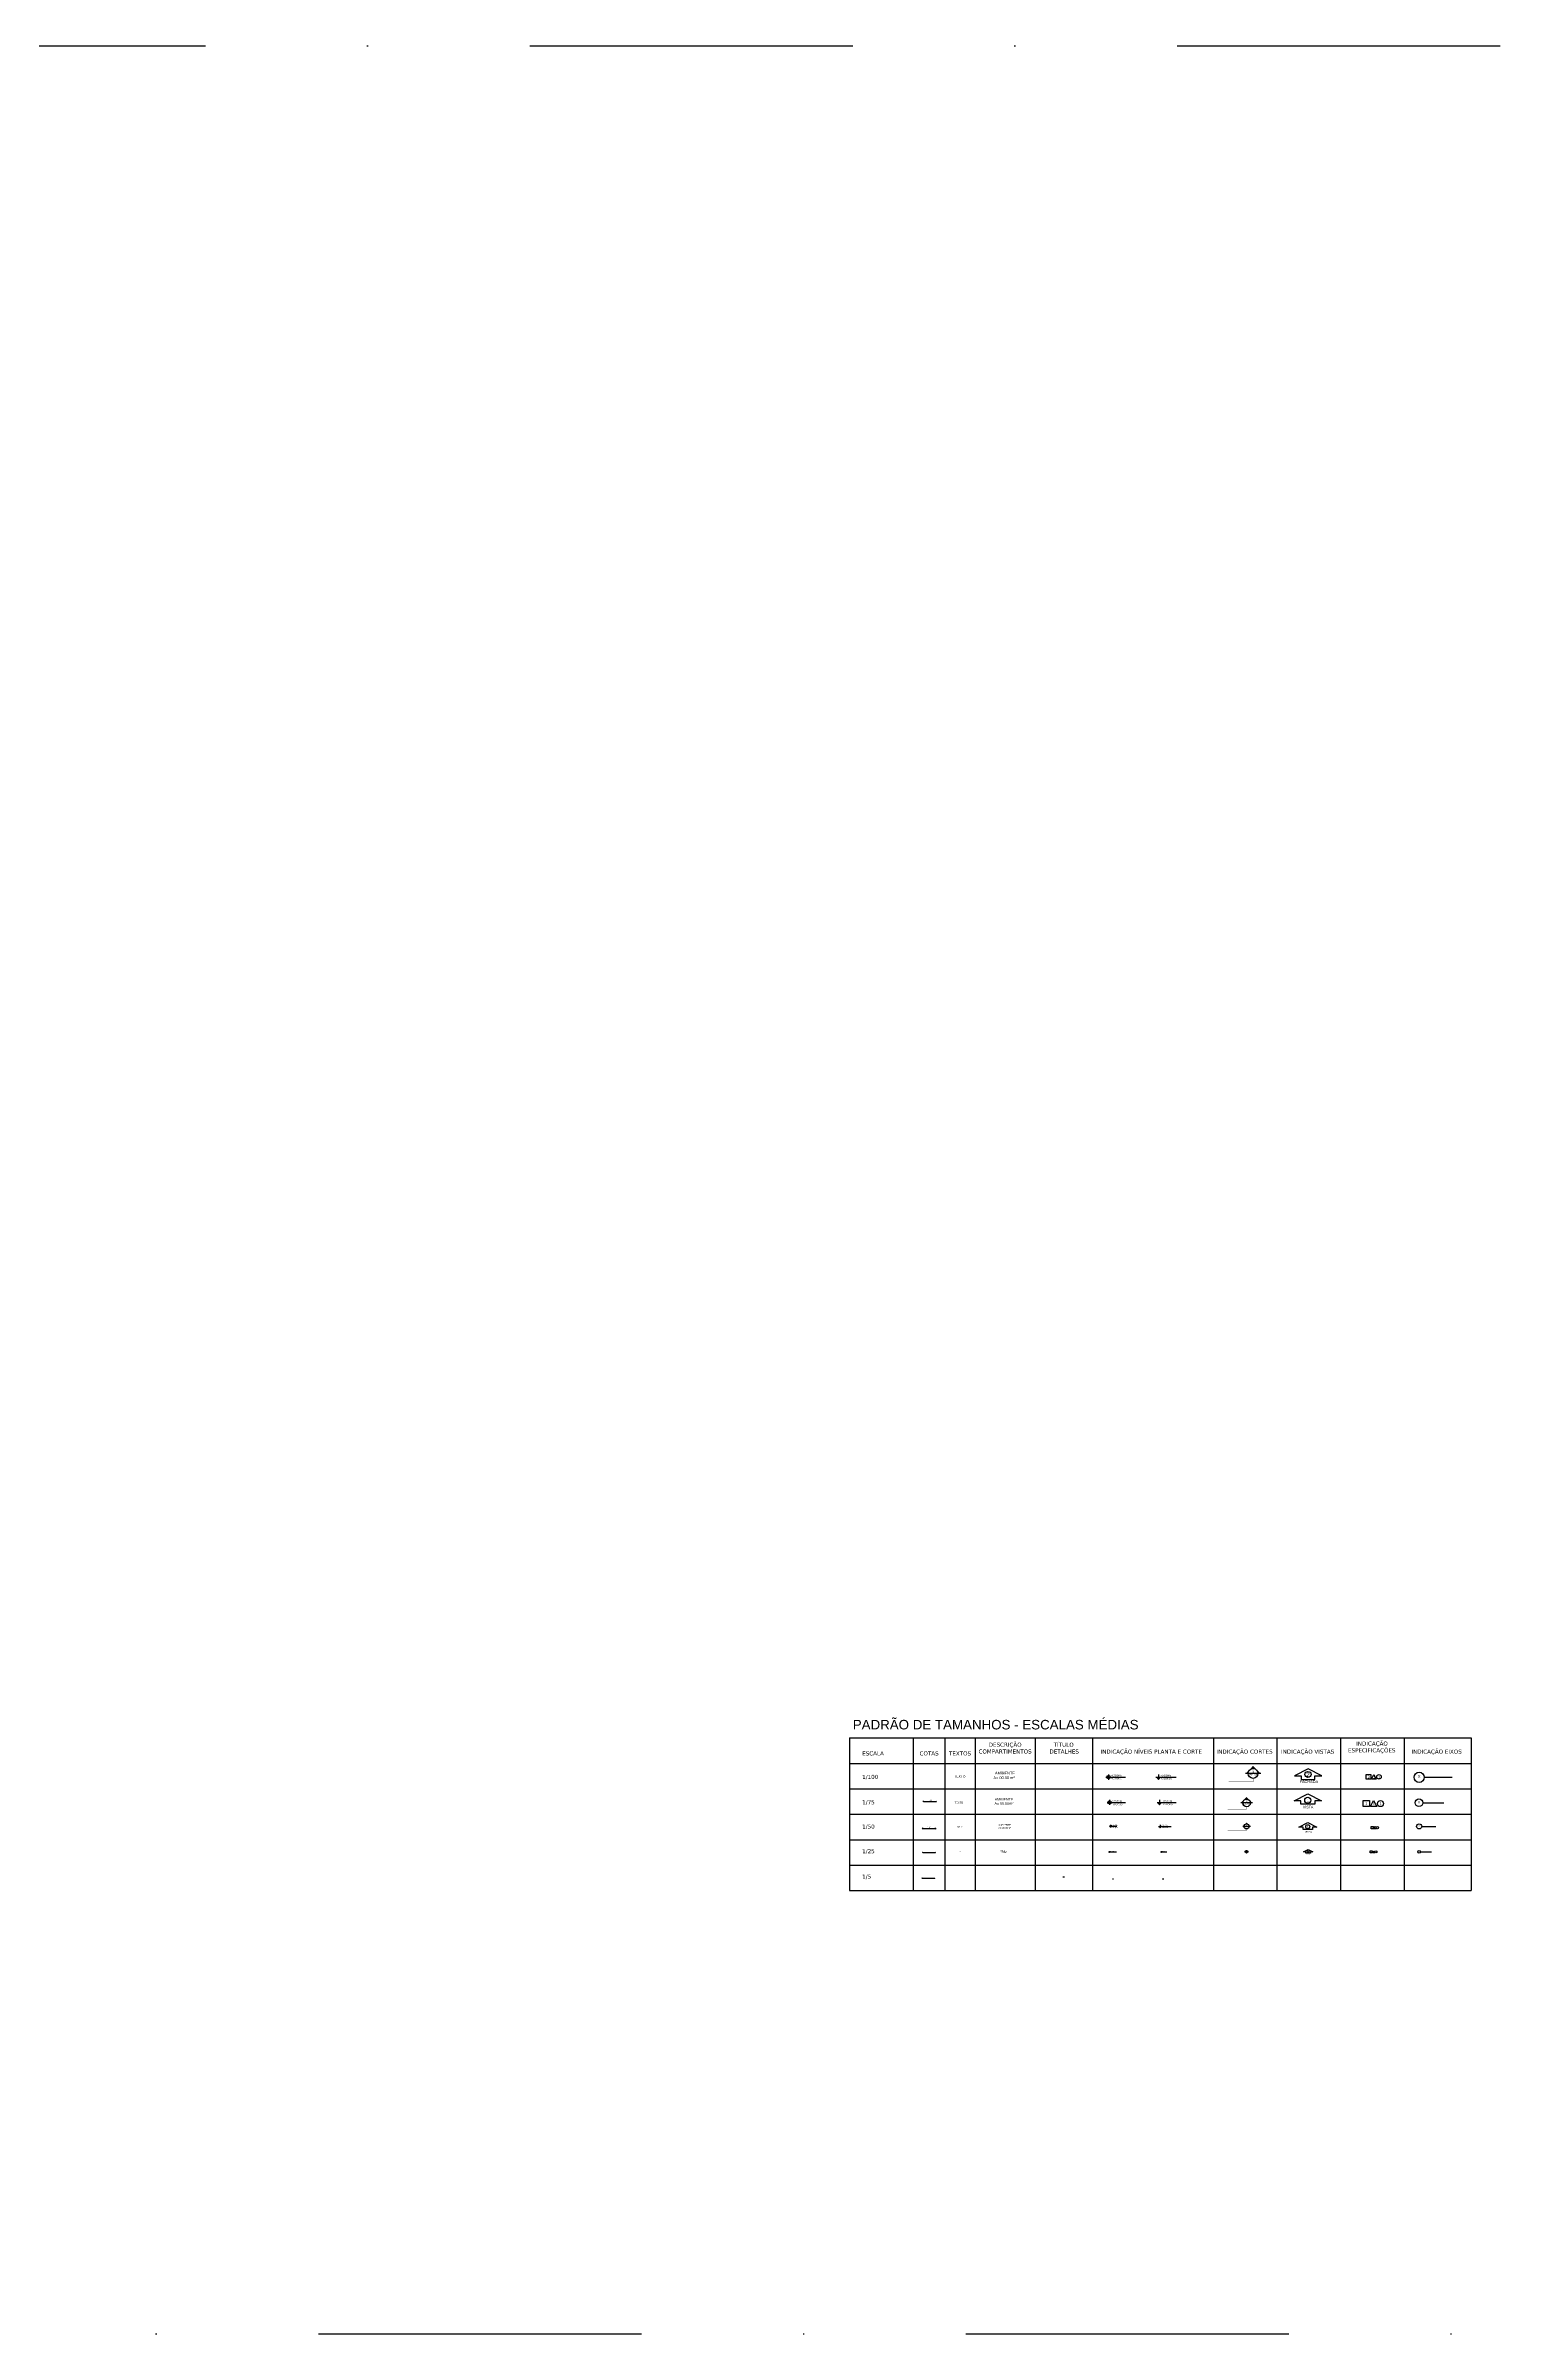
# Model space of a CAD drawing. Extents: x 210 to 779, y 61 to 241.
# Drawn here: x 528.1 to 642.1, y 61.1 to 241 of the extents above; entities that cross this region are included whole.
import ezdxf

# ---------------------------------------------------------------- set-up
doc = ezdxf.new("R2010")
doc.units = 0
doc.header["$LTSCALE"] = 2
for name, pattern in [('C5', [60, 50, -5, 0, -5]), ('CONTINU', [0]), ('DASHDOT', [25.4, 12.7, -6.35, 0, -6.35])]:
    doc.linetypes.add(name, pattern=pattern)
doc.layers.get('0').update_dxf_attribs({"linetype": 'CONTINUOUS'})
doc.layers.get('DEFPOINTS').update_dxf_attribs({"linetype": 'CONTINUOUS'})
for name, color, linetype in [('ARQ-CTA-1_025', 1, 'CONTINUOUS'), ('ARQ-CTA-1_050', 1, 'CONTINUOUS'), ('ARQ-EXO-1_025', 251, 'C5'), ('ARQ-EXO-1_050', 251, 'C5'), ('ARQ-EXO-1_100', 251, 'C5'), ('ARQ-HTC', 9, 'CONTINUOUS'), ('ARQ-SMB-1_025', 1, 'CONTINUOUS'), ('ARQ-SMB-1_050', 1, 'CONTINUOUS'), ('ARQ-SMB-1_075', 1, 'CONTINUOUS'), ('ARQ-SMB-1_100', 1, 'CONTINUOUS'), ('ARQ-TXT', 2, 'CONTINUOUS'), ('ARQ-TXT-1_025', 2, 'CONTINUOUS'), ('ARQ-TXT-1_050', 2, 'CONTINUOUS'), ('ARQ-TXT-1_075', 2, 'CONTINUOUS'), ('ARQ-TXT-1_100', 2, 'CONTINUOUS')]:
    doc.layers.add(name, color=color, linetype=linetype)
doc.styles.add('A20', font='arial.ttf', dxfattribs={"height": 0.2})
doc.styles.add('A26', font='arial.ttf', dxfattribs={"height": 0.26})
doc.styles.add('ESC-50-A20', font='arial.ttf', dxfattribs={"height": 0.1})
doc.styles.add('FNDE Text Cota 0075', font='verdana.ttf', dxfattribs={"height": 0.1})
doc.styles.add('FNDE Texto Cota 0005', font='verdana.ttf', dxfattribs={"height": 0.008})
doc.styles.add('FNDE Texto Cota 0025', font='verdana.ttf', dxfattribs={"height": 0.04})
doc.styles.add('FNDE Texto Cota 0050', font='verdana.ttf', dxfattribs={"height": 0.08})
doc.dimstyles.new('FNDE 1-0005', dxfattribs={"dimscale": 2.5, "dimtxt": 0.008, "dimasz": 0.0025, "dimexe": 0.15, "dimexo": 0.15, "dimgap": 0.0025, "dimtad": 1, "dimzin": 4, "dimdsep": 46, "dimtxsty": 'FNDE Texto Cota 0005', "dimblk": 'tic', "dimcen": 0.15, "dimdle": 0.15, "dimse1": 1, "dimse2": 1, "dimclrd": 251, "dimclre": 251, "dimclrt": 256, "dimaunit": 1, "dimadec": 3, "dimazin": 0, "dimtfac": 1, "dimtix": 1, "dimtmove": 2, "dimatfit": 3, "dimldrblk": 'tic', "dimfxl": 0.15, "dimtvp": 1, "dimtolj": 1, "dimtzin": 0, "dimarcsym": 0})
doc.dimstyles.new('FNDE 1-0025', dxfattribs={"dimscale": 5, "dimtxt": 0.04, "dimasz": 0.0035, "dimexe": 0.15, "dimexo": 0.15, "dimgap": 0.0025, "dimtad": 1, "dimzin": 1, "dimdsep": 46, "dimtxsty": 'FNDE Texto Cota 0025', "dimblk": 'tic', "dimcen": 0.015, "dimdle": 0.15, "dimse1": 1, "dimse2": 1, "dimclrd": 251, "dimclre": 251, "dimclrt": 256, "dimaunit": 1, "dimadec": 3, "dimazin": 0, "dimtfac": 1, "dimtix": 1, "dimtmove": 2, "dimatfit": 3, "dimfxl": 0.15, "dimtvp": 1, "dimtolj": 1, "dimtzin": 0, "dimarcsym": 0})
doc.dimstyles.new('FNDE 1-0050', dxfattribs={"dimscale": 5, "dimtxt": 0.08, "dimasz": 0.01, "dimexe": 0.15, "dimexo": 0.15, "dimgap": 0.01, "dimtad": 1, "dimzin": 1, "dimdsep": 46, "dimtxsty": 'FNDE Texto Cota 0050', "dimblk": 'tic', "dimcen": 0.015, "dimdle": 0.15, "dimse1": 1, "dimse2": 1, "dimclrd": 251, "dimclre": 251, "dimclrt": 256, "dimaunit": 1, "dimadec": 3, "dimazin": 0, "dimtfac": 1, "dimtix": 1, "dimtmove": 2, "dimatfit": 3, "dimfxl": 0.15, "dimtvp": 1, "dimtolj": 1, "dimtzin": 0, "dimarcsym": 0})
doc.dimstyles.new('FNDE 1-075', dxfattribs={"dimscale": 2.5, "dimtxt": 0.1, "dimasz": 0.015, "dimexe": 0.15, "dimexo": 0.15, "dimgap": 0.015, "dimtad": 1, "dimzin": 4, "dimdsep": 46, "dimtxsty": 'FNDE Text Cota 0075', "dimblk": 'tic', "dimcen": 0.025, "dimdle": 0.15, "dimse1": 1, "dimse2": 1, "dimclrd": 251, "dimclre": 251, "dimclrt": 256, "dimaunit": 1, "dimadec": 3, "dimazin": 0, "dimtfac": 1, "dimtix": 1, "dimtmove": 2, "dimatfit": 3, "dimldrblk": 'DOTSMALL', "dimfxl": 0.15, "dimtvp": 1, "dimtolj": 1, "dimtzin": 0, "dimarcsym": 0})

# ---------------------------------------------------------------- blocks, each defined once
blk = doc.blocks.new('FNDE-Nível Corte-1_050')
blk.add_hatch(color=251).paths.add_polyline_path([(140.66, -0.19), (140.74, -0.19), (140.66, -0.31)])
at = {"color": 251}
for p, q in [((140.53, -0.19), (141.53, -0.19)), ((140.66, -0.06), (140.66, -0.31))]:
    blk.add_line(p, q, dxfattribs=at)
blk.add_lwpolyline([(140.57, -0.19), (140.66, -0.31), (140.74, -0.19)], dxfattribs=at)
blk = doc.blocks.new('FNDE-Nível Planta-1_100')
at = {"linetype": 'Continuous', "ltscale": 0.5}
h = blk.add_hatch(color=1, dxfattribs=at)
h.paths.add_polyline_path([(135.66, 7.81), (135.66, 7.98, 0.414214), (135.49, 7.81)])
h.paths.add_polyline_path([(135.66, 7.81), (135.66, 7.65, 0.414214), (135.82, 7.81)])
at = {"color": 1}
for p, q in [((135.4, 7.81), (135.82, 7.81)), ((135.66, 8.07), (135.66, 7.56)), ((135.82, 7.81), (137.34, 7.81))]:
    blk.add_line(p, q, dxfattribs=at)
blk.add_circle((135.66, 7.81), 0.168, dxfattribs=at)
blk = doc.blocks.new('FNDE-Ind Corte-1_100')
blk.add_hatch(color=251).paths.add_polyline_path([(242, -2.39), (242.21, -2.39, -1), (243.01, -2.39), (243.23, -2.39), (242.61, -1.77)])
at = {"color": 251, "linetype": 'Continuous'}
blk.add_line((243.23, -2.39), (242, -2.39), dxfattribs=at)
blk.add_circle((242.61, -2.39), 0.4, dxfattribs=at)
blk = doc.blocks.new('tic')
at = {"color": 251}
for p, q in [((-1, 0), (1, 0)), ((0, -1), (0, 1))]:
    blk.add_line(p, q, dxfattribs=at)
blk.add_line((-0.6, -0.6), (0.6, 0.6))
blk = doc.blocks.new('*D20')
at = {"layer": 'ARQ-CTA-1_025', "color": 251, "lineweight": -2}
blk.add_line((597.06, 99.02), (598.03, 99.02), dxfattribs=at)
at = {"layer": 'DEFPOINTS', "color": 0}
for p in [(598.05, 99.02), (597.05, 98.02), (598.05, 98.02)]:
    blk.add_point(p, dxfattribs=at)
at = {"layer": 'ARQ-CTA-1_025', "color": 251, "lineweight": -2, "xscale": 0.0175, "yscale": 0.0175, "zscale": 0.0175, "rotation": 180}
blk.add_blockref('tic', (597.05, 99.02), dxfattribs=at)
at = {"layer": 'ARQ-CTA-1_025', "color": 251, "lineweight": -2, "xscale": 0.0175, "yscale": 0.0175, "zscale": 0.0175}
blk.add_blockref('tic', (598.05, 99.02), dxfattribs=at)
at = {"layer": 'ARQ-CTA-1_025', "insert": (597.55, 99.05), "char_height": 0.04, "attachment_point": 5, "style": 'FNDE Texto Cota 0025'}
blk.add_mtext('\\A1;1.00', dxfattribs=at)
blk = doc.blocks.new('FNDE-Nível Planta-1_025')
at = {"linetype": 'Continuous', "ltscale": 0.5}
h = blk.add_hatch(color=251, dxfattribs=at)
h.paths.add_polyline_path([(135.66, 3.81), (135.66, 3.86, 0.414214), (135.61, 3.81)])
h.paths.add_polyline_path([(135.66, 3.81), (135.66, 3.77, 0.414214), (135.7, 3.81)])
at = {"color": 251}
for p, q in [((135.59, 3.81), (135.7, 3.81)), ((135.66, 3.88), (135.66, 3.75)), ((135.7, 3.81), (136.2, 3.81))]:
    blk.add_line(p, q, dxfattribs=at)
blk.add_circle((135.66, 3.81), 0.042, dxfattribs=at)
blk = doc.blocks.new('FNDE-Nível Planta-1_050')
at = {"linetype": 'Continuous', "ltscale": 0.5}
h = blk.add_hatch(color=251, dxfattribs=at)
h.paths.add_polyline_path([(135.7, 5.83), (135.7, 5.89, 0.414214), (135.63, 5.83)])
h.paths.add_polyline_path([(135.7, 5.83), (135.7, 5.76, 0.414214), (135.77, 5.83)])
at = {"color": 251}
for p, q in [((135.6, 5.83), (135.77, 5.83)), ((135.7, 5.93), (135.7, 5.73)), ((135.77, 5.83), (136.2, 5.83))]:
    blk.add_line(p, q, dxfattribs=at)
blk.add_circle((135.7, 5.83), 0.0672, dxfattribs=at)
blk = doc.blocks.new('FNDE-Nível Corte-1_100')
blk.add_hatch(color=251).paths.add_polyline_path([(140.66, 1.81), (140.82, 1.81), (140.66, 1.56)])
at = {"color": 251}
for p, q in [((140.4, 1.81), (142.4, 1.81)), ((140.66, 2.07), (140.66, 1.56))]:
    blk.add_line(p, q, dxfattribs=at)
blk.add_lwpolyline([(140.49, 1.81), (140.66, 1.56), (140.82, 1.81)], dxfattribs=at)
blk = doc.blocks.new('FNDE-Nível Corte-1_025')
blk.add_hatch(color=251).paths.add_polyline_path([(140.66, -2.48), (140.7, -2.48), (140.66, -2.54)])
at = {"color": 251}
for p, q in [((140.59, -2.48), (141.09, -2.48)), ((140.66, -2.42), (140.66, -2.54))]:
    blk.add_line(p, q, dxfattribs=at)
blk.add_lwpolyline([(140.61, -2.48), (140.66, -2.54), (140.7, -2.48)], dxfattribs=at)
blk = doc.blocks.new('FNDE-Ind Corte-1_025')
blk.add_hatch(color=251).paths.add_polyline_path([(242.46, -6.25), (242.51, -6.25, -1), (242.71, -6.25), (242.77, -6.25), (242.61, -6.1)])
at = {"color": 251, "linetype": 'Continuous'}
blk.add_line((242.77, -6.25), (242.46, -6.25), dxfattribs=at)
blk.add_circle((242.61, -6.25), 0.1, dxfattribs=at)
blk = doc.blocks.new('FNDE-Ind Corte-1_050')
blk.add_hatch(color=251).paths.add_polyline_path([(242.31, -4.25), (242.41, -4.25, -1), (242.81, -4.25), (242.92, -4.25), (242.61, -3.94)])
at = {"color": 251, "linetype": 'Continuous'}
blk.add_line((242.92, -4.25), (242.31, -4.25), dxfattribs=at)
blk.add_circle((242.61, -4.25), 0.2, dxfattribs=at)
blk = doc.blocks.new('*D22')
at = {"layer": 'ARQ-CTA-1_050', "color": 251, "lineweight": -2}
blk.add_line((597.1, 100.9), (598, 100.9), dxfattribs=at)
at = {"layer": 'DEFPOINTS', "color": 0}
for p in [(597.05, 101.45), (598.05, 101.45), (598.05, 100.9)]:
    blk.add_point(p, dxfattribs=at)
at = {"layer": 'ARQ-CTA-1_050', "color": 251, "lineweight": -2, "xscale": 0.05, "yscale": 0.05, "zscale": 0.05, "rotation": 180}
blk.add_blockref('tic', (597.05, 100.9), dxfattribs=at)
at = {"layer": 'ARQ-CTA-1_050', "color": 251, "lineweight": -2, "xscale": 0.05, "yscale": 0.05, "zscale": 0.05}
blk.add_blockref('tic', (598.05, 100.9), dxfattribs=at)
at = {"layer": 'ARQ-CTA-1_050', "insert": (597.55, 100.99), "char_height": 0.08, "attachment_point": 5, "style": 'FNDE Texto Cota 0050'}
blk.add_mtext('\\A1;1.00', dxfattribs=at)
blk = doc.blocks.new('*D23')
at = {"layer": 'ARQ-HTC', "color": 251, "linetype": 'Continuous', "lineweight": -2}
blk.add_line((597.15, 103.02), (598.08, 103.02), dxfattribs=at)
at = {"layer": 'DEFPOINTS', "color": 0, "linetype": 'Continuous'}
for p in [(597.11, 103.14), (598.11, 103.14), (598.11, 103.02)]:
    blk.add_point(p, dxfattribs=at)
at = {"layer": 'ARQ-HTC', "color": 251, "linetype": 'Continuous', "lineweight": -2, "xscale": 0.0375, "yscale": 0.0375, "zscale": 0.0375, "rotation": 180}
blk.add_blockref('tic', (597.11, 103.02), dxfattribs=at)
at = {"layer": 'ARQ-HTC', "color": 251, "linetype": 'Continuous', "lineweight": -2, "xscale": 0.0375, "yscale": 0.0375, "zscale": 0.0375}
blk.add_blockref('tic', (598.11, 103.02), dxfattribs=at)
at = {"layer": 'ARQ-HTC', "linetype": 'Continuous', "insert": (597.61, 103.1), "char_height": 0.1, "attachment_point": 5, "style": 'FNDE Text Cota 0075'}
blk.add_mtext('\\A1;1.00', dxfattribs=at)
blk = doc.blocks.new('_DOTSMALL')
at = {"color": 0, "linetype": 'ByBlock', "const_width": 0.5}
blk.add_lwpolyline([(-0.0625, 0, 1), (0.0625, 0, 1)], format="xyb", close=True, dxfattribs=at)
blk = doc.blocks.new('*D24')
at = {"layer": 'ARQ-HTC', "color": 251, "linetype": 'Continuous', "lineweight": -2}
blk.add_line((597.01, 96.98), (597.99, 96.98), dxfattribs=at)
at = {"layer": 'DEFPOINTS', "color": 0, "linetype": 'Continuous'}
for p in [(597, 97.06), (598, 97.08), (598, 96.98)]:
    blk.add_point(p, dxfattribs=at)
at = {"layer": 'ARQ-HTC', "color": 251, "linetype": 'Continuous', "lineweight": -2, "xscale": 0.00625, "yscale": 0.00625, "zscale": 0.00625, "rotation": 180}
blk.add_blockref('tic', (597, 96.98), dxfattribs=at)
at = {"layer": 'ARQ-HTC', "color": 251, "linetype": 'Continuous', "lineweight": -2, "xscale": 0.00625, "yscale": 0.00625, "zscale": 0.00625}
blk.add_blockref('tic', (598, 96.98), dxfattribs=at)
at = {"layer": 'ARQ-HTC', "linetype": 'Continuous', "insert": (597.5, 96.99), "char_height": 0.008, "attachment_point": 5, "style": 'FNDE Texto Cota 0005'}
blk.add_mtext('\\A1;1.00', dxfattribs=at)

msp = doc.modelspace()

# ---------------------------------------------------------------- linework, layer by layer
at = {"color": 251}
for p, q in [((591.296, 108.018), (640.169, 108.018)), ((591.296, 108.018), (591.296, 96.018)), ((596.296, 108.018), (596.296, 96.018)), ((598.796, 108.018), (598.796, 96.018)), ((601.187, 108.018), (601.187, 96.018)), ((605.901, 108.018), (605.901, 96.018)), ((610.417, 108.018), (610.417, 96.018)), ((619.911, 108.018), (619.911, 96.018)), ((624.911, 108.018), (624.911, 96.018)), ((629.911, 108.018), (629.911, 96.018)), ((634.911, 108.018), (634.911, 96.018)), ((640.169, 108.018), (640.169, 96.018)), ((591.296, 106.018), (640.169, 106.018)), ((591.296, 106.018), (640.169, 106.018)), ((629.911, 106.065), (629.911, 96.018)), ((591.296, 104.018), (640.169, 104.018)), ((591.296, 102.018), (640.169, 102.018)), ((591.296, 100.018), (640.169, 100.018)), ((591.296, 98.018), (640.169, 98.018)), ((591.296, 96.018), (640.169, 96.018))]:
    msp.add_line(p, q, dxfattribs=at)
at = {"linetype": 'DASHDOT'}
msp.add_lwpolyline([(209.856, 241.05), (778.543, 241.05), (778.543, 61.137), (209.856, 61.137)], close=True, dxfattribs=at)
at = {"layer": 'ARQ-EXO-1_025', "ltscale": 0.05}
msp.add_line((636.192, 99.065), (637.061, 99.065), dxfattribs=at)
at = {"layer": 'ARQ-EXO-1_025', "linetype": 'CONTINU'}
msp.add_circle((636.092, 99.065), 0.1, dxfattribs=at)
at = {"layer": 'ARQ-EXO-1_050', "ltscale": 0.1}
msp.add_line((636.292, 101.065), (637.391, 101.065), dxfattribs=at)
at = {"layer": 'ARQ-EXO-1_050', "linetype": 'CONTINU'}
msp.add_circle((636.092, 101.065), 0.2, dxfattribs=at)
at = {"layer": 'ARQ-EXO-1_100', "ltscale": 0.2}
for p, q in [((636.491, 104.92), (638.687, 104.92)), ((636.375, 102.92), (638.023, 102.92))]:
    msp.add_line(p, q, dxfattribs=at)
at = {"layer": 'ARQ-EXO-1_100', "linetype": 'CONTINU'}
for centre, radius in [((636.091, 104.92), 0.4), ((636.075, 102.92), 0.3)]:
    msp.add_circle(centre, radius, dxfattribs=at)
at = {"layer": 'ARQ-HTC', "color": 5, "linetype": 'Continuous'}
msp.add_line((608.06, 97.096), (608.216, 97.096), dxfattribs=at)
at = {"layer": 'ARQ-SMB-1_025', "color": 251, "linetype": 'DASHDOT', "ltscale": 0.15}
msp.add_lwpolyline([(622.521, 98.965, 0.01, 0.01, 0), (622.521, 98.897, 0.01, 0.01, 0), (621.521, 98.897, 0, 0, 0)], format="xyseb", dxfattribs=at)
at = {"layer": 'ARQ-SMB-1_025'}
msp.add_lwpolyline([(632.241, 99.145), (632.401, 99.145), (632.401, 98.985), (632.241, 98.985)], close=True, dxfattribs=at)
msp.add_lwpolyline([(632.434, 98.985), (632.514, 99.145), (632.594, 98.985), (632.434, 98.985)], dxfattribs=at)
msp.add_circle((632.693, 99.065), 0.08, dxfattribs=at)
at = {"layer": 'ARQ-SMB-1_050', "color": 251, "linetype": 'DASHDOT', "ltscale": 0.3}
msp.add_lwpolyline([(622.521, 100.865, 0.02, 0.02, 0), (622.521, 100.73, 0.02, 0.02, 0), (621.021, 100.73, 0, 0, 0)], format="xyseb", dxfattribs=at)
at = {"layer": 'ARQ-SMB-1_100', "color": 251, "linetype": 'DASHDOT', "ltscale": 0.1}
msp.add_lwpolyline([(623.036, 104.822, 0.0385, 0.0385, 0), (623.036, 104.562, 0.0385, 0.0385, 0), (621.111, 104.562, 0, 0, 0)], format="xyseb", dxfattribs=at)
at = {"layer": 'ARQ-SMB-1_100', "elevation": -2.835}
msp.add_lwpolyline([(627.897, 105.034), (628.436, 105.034), (627.358, 105.583), (626.28, 105.034), (626.819, 105.034), (626.819, 104.76), (627.897, 104.76), (627.897, 105.034)], dxfattribs=at)
at = {"layer": 'ARQ-SMB-1_100'}
for points in [[(631.921, 105.135), (632.279, 105.135), (632.279, 104.777), (631.921, 104.777)], [(631.692, 103.098), (632.172, 103.098), (632.172, 102.618), (631.692, 102.618)], [(632.312, 101.05), (632.488, 101.05), (632.488, 100.874), (632.312, 100.874)]]:
    msp.add_lwpolyline(points, close=True, dxfattribs=at)
for points in [[(632.353, 104.777), (632.533, 105.135), (632.712, 104.777), (632.353, 104.777)], [(626.798, 103.071), (626.26, 103.071), (627.337, 103.619), (628.415, 103.071), (627.876, 103.071), (627.876, 102.796), (626.798, 102.796), (626.798, 103.071)], [(632.271, 102.618), (632.511, 103.098), (632.751, 102.618), (632.271, 102.618)], [(626.975, 101.004), (626.616, 101.004), (627.334, 101.37), (628.053, 101.004), (627.694, 101.004), (627.694, 100.822), (626.975, 100.822), (626.975, 101.004)], [(632.621, 101.083), (632.726, 100.874), (632.517, 100.874), (632.621, 101.083)], [(627.179, 99.049), (626.999, 99.049), (627.359, 99.232), (627.718, 99.049), (627.538, 99.049), (627.538, 98.958), (627.179, 98.958), (627.179, 99.049)]]:
    msp.add_lwpolyline(points, dxfattribs=at)
at = {"layer": 'ARQ-SMB-1_100', "color": 251, "linetype": 'DASHDOT', "ltscale": 0.6}
msp.add_lwpolyline([(622.521, 102.62, 0.03, 0.03, 0), (622.521, 102.417, 0.03, 0.03, 0), (621.021, 102.417, 0, 0, 0)], format="xyseb", dxfattribs=at)
at = {"layer": 'ARQ-SMB-1_100', "color": 2}
for centre, radius in [((627.346, 105.143), 0.239), ((627.328, 103.117), 0.239), ((627.328, 101.035), 0.159), ((627.355, 99.065), 0.0796)]:
    msp.add_circle(centre, radius, dxfattribs=at)
at = {"layer": 'ARQ-SMB-1_100'}
for centre, radius in [((632.934, 104.956), 0.179), ((633.048, 102.858), 0.24), ((632.809, 100.962), 0.088)]:
    msp.add_circle(centre, radius, dxfattribs=at)

# ---------------------------------------------------------------- block references
at = {"layer": 'ARQ-SMB-1_025'}
for name, p in [('FNDE-Nível Planta-1_025', (476.085, 95.247)), ('FNDE-Nível Corte-1_025', (475.164, 101.539)), ('FNDE-Ind Corte-1_025', (379.908, 105.317))]:
    msp.add_blockref(name, p, dxfattribs=at)
at = {"layer": 'ARQ-SMB-1_050'}
for name, p in [('FNDE-Nível Planta-1_050', (476.131, 95.249)), ('FNDE-Nível Corte-1_050', (475.066, 101.249)), ('FNDE-Ind Corte-1_050', (379.91, 105.308))]:
    msp.add_blockref(name, p, dxfattribs=at)
at = {"layer": 'ARQ-SMB-1_050', "xscale": 0.1, "yscale": 0.1, "zscale": 0.1}
for name, p in [('FNDE-Nível Planta-1_050', (598.438, 96.345)), ('FNDE-Nível Corte-1_050', (601.848, 96.945))]:
    msp.add_blockref(name, p, dxfattribs=at)
at = {"layer": 'ARQ-SMB-1_100'}
for name, p, xscale, yscale, zscale in [('FNDE-Nível Planta-1_100', (503.134, 98.687), 0.8, 0.8, 0.8), ('FNDE-Nível Corte-1_100', (503.066, 103.496), 0.8, 0.8, 0.8), ('FNDE-Ind Corte-1_100', (389.512, 107.523), 0.9625343025600117, 0.9625343025600117, 0.9625343025600117), ('FNDE-Nível Planta-1_100', (510.001, 97.086), 0.75, 0.75, 0.75), ('FNDE-Nível Corte-1_100', (510.186, 101.586), 0.75, 0.75, 0.75), ('FNDE-Ind Corte-1_100', (440.56, 104.702), 0.75, 0.75, 0.75)]:
    msp.add_blockref(name, p, dxfattribs=dict(at, xscale=xscale, yscale=yscale, zscale=zscale))

# ---------------------------------------------------------------- texts
at = {"layer": 'ARQ-SMB-1_025', "style": 'ESC-50-A20'}
for tag, p, s in [('+0.00(NA)', (611.805, 99.093), 'NA'), ('+0.00(NO)', (611.806, 98.997), 'NO'), ('+0.00(NA)', (615.884, 99.093), 'NA'), ('+0.00(NO)', (615.884, 99.003), 'NO')]:
    msp.add_attdef(tag, p, s, height=0.04, dxfattribs=at)
at = {"layer": 'ARQ-SMB-1_050', "style": 'ESC-50-A20'}
for tag, p, s, height in [('+0.00(NA)', (611.883, 101.121), 'NA', 0.08), ('+0.00(NO)', (611.884, 100.93), 'NO', 0.08), ('+0.00(NA)', (615.817, 101.121), 'NA', 0.08), ('+0.00(NO)', (615.819, 100.941), 'NO', 0.08), ('+0.00(NA)', (612.014, 96.932), 'NA', 0.008), ('+0.00(NO)', (612.014, 96.913), 'NO', 0.008), ('+0.00(NA)', (615.923, 96.932), 'NA', 0.008), ('+0.00(NO)', (615.923, 96.914), 'NO', 0.008)]:
    msp.add_attdef(tag, p, s, height=height, dxfattribs=at)
at = {"layer": 'ARQ-SMB-1_075', "style": 'ESC-50-A20'}
for tag, p, s in [('+0.00(NA)', (611.96, 103.005), 'NA'), ('+0.00(NO)', (611.963, 102.717), 'NO'), ('+0.00(NA)', (615.895, 103.004), 'NA'), ('+0.00(NO)', (615.898, 102.734), 'NO')]:
    msp.add_attdef(tag, p, s, height=0.12, dxfattribs=at)
at = {"layer": 'ARQ-SMB-1_100', "color": 2, "style": 'A26', "text_generation_flag": 6, "width": 1.1}
msp.add_text('2', height=0.312, rotation=177.91572, dxfattribs=at).set_placement((627.211, 104.981))
at = {"layer": 'ARQ-SMB-1_100', "style": 'ESC-50-A20'}
for tag, p, s in [('+0.00(NA)', (611.856, 104.998), 'NA'), ('+0.00(NO)', (611.856, 104.77), 'NA'), ('+0.00(NA)', (615.768, 105.002), 'NA'), ('+0.00(NO)', (615.772, 104.743), 'NO')]:
    msp.add_attdef(tag, p, s, height=0.128, dxfattribs=at)
at = {"layer": 'ARQ-TXT', "attachment_point": 1, "style": 'ESC-50-A20'}
for s, width, gutter_width, insert, char_height in [('PADRÃO DE TAMANHOS - ESCALAS MÉDIAS', 23.10605, 12.5, (591.556, 109.434), 0.75), ('{\\fVerdana|b0|i0|c0|p34;ESCALA}', 4, 0.5, (592.296, 106.959), 0.32), ('\\pi0.51168;{\\fVerdana|b0|i0|c0|p34;COTAS}', 2.5, 0.5, (596.296, 106.959), 0.32), ('\\pi0.32317;{\\fVerdana|b0|i0|c0|p34;TEXTOS}', 2.39053, 0.5, (598.796, 106.959), 0.32), ('\\pi1.0553;{\\fVerdana|b0|i0|c0|p34;DESCRIÇÃO \\P\\pi0.25715;COMPARTIMENTOS}', 4.7147, 0.5, (601.187, 107.644), 0.32), ('\\pi1.4497;{\\fVerdana|b0|i0|c0|p34;TÍTULO\\P\\pi1.1201;DETALHES}', 4.51623, 0.5, (605.901, 107.644), 0.32), ('\\pi0.6234;{\\fVerdana|b0|i0|c0|p34;INDICAÇÃO NÍVEIS PLANTA E CORTE}', 9.49351, 0.5, (610.417, 107.102), 0.32), ('{\\fVerdana|b0|i0|c0|p34;INDICAÇÃO CORTES}', 16.94727, 0.5, (620.165, 107.101), 0.32), ('\\pi0.31921;{\\fVerdana|b0|i0|c0|p34;INDICAÇÃO VISTAS}', 5, 0.5, (624.911, 107.101), 0.32), ('\\pi1.2261;{\\fVerdana|b0|i0|c0|p34;INDICAÇÃO \\P\\pi0.58677;ESPECIFICAÇÕES}', 5, 0.5, (629.911, 107.735), 0.32), ('\\pi0.57205;{\\fVerdana|b0|i0|c0|p34;INDICAÇÃO EIXOS}', 5.25811, 0.5, (634.911, 107.101), 0.32), ('{\\fVerdana|b0|i0|c0|p34;1/100}', 8.52818, 0.5, (592.296, 105.114), 0.32), ('{\\fVerdana|b0|i0|c0|p34;1/75}', 8.52818, 0.5, (592.296, 103.114), 0.32), ('{\\fVerdana|b0|i0|c0|p34;1/50}', 8.52818, 0.5, (592.296, 101.206), 0.32), ('{\\fVerdana|b0|i0|c0|p34;1/25}', 8.52818, 0.5, (592.296, 99.27), 0.32), ('{\\fVerdana|b0|i0|c0|p34;1/5}', 8.52818, 0.5, (592.296, 97.27), 0.32)]:
    msp.add_mtext_dynamic_manual_height_columns(s, width=width, gutter_width=gutter_width, heights=[0], dxfattribs=dict(at, insert=insert, char_height=char_height))
at = {"layer": 'ARQ-TXT-1_025', "attachment_point": 1}
for s, insert, char_height, width, style in [('PE-XX', (622.441, 99.052), 0.04, 2.13204, 'ESC-50-A20'), ('X', (622.505, 99.126), 0.04, 2.13204, 'ESC-50-A20'), ('1', (632.306, 99.099), 0.06, 0.04313, 'A20'), ('1', (632.496, 99.099), 0.06, 0.04313, 'A20'), ('1', (632.675, 99.099), 0.06, 0.04313, 'A20'), ('X', (636.064, 99.109), 0.06, 0.04313, 'A20')]:
    msp.add_mtext(s, dxfattribs=dict(at, insert=insert, char_height=char_height, width=width, style=style))
at = {"layer": 'ARQ-TXT-1_025', "color": 3, "insert": (607.982, 97.079), "char_height": 0.012, "width": 0.23272, "attachment_point": 7, "style": 'ESC-50-A20'}
msp.add_mtext('\\pi0.079352;DETALHE 2 - VISTA\\P\\pi0.1406;{\\C256;ESCALA 1/5}', dxfattribs=at)
at = {"layer": 'ARQ-TXT-1_050', "style": 'ESC-50-A20'}
msp.add_text('FACHADA', height=0.2185, dxfattribs=at).set_placement((626.687, 104.465, -2.835))
at = {"layer": 'ARQ-TXT-1_050', "attachment_point": 1, "style": 'ESC-50-A20'}
for s, width, insert, char_height in [('\\pi1.0649;AMBIENTE     \\P\\pi0.94075;A= 00.00 m²', 3.27851, (601.677, 105.361), 0.21845), ('\\pi0.47118;AMBIENTE       \\P\\pi0.45365;A= 00.00m²', 2.38952, (602.245, 103.303), 0.2048), ('\\pi0.78181;VISTA     ', 2.38952, (626.161, 102.685), 0.2048), ('\\pi0.71237;AMBIENTE       \\P\\pi0.70069;A= 00.00m²', 2.38952, (602.295, 101.247), 0.13653), ('\\pi0.95357;AMBIENTE       \\P\\pi0.94772;A= 00.00m²', 2.38952, (602.221, 99.182), 0.06827), ('\\pi0.91946;VISTA     ', 2.38952, (626.191, 100.7), 0.13653), ('\\pi1.0571;VISTA     ', 2.38952, (626.183, 98.901), 0.06827)]:
    msp.add_mtext_dynamic_manual_height_columns(s, width=width, gutter_width=1, heights=[0], dxfattribs=dict(at, insert=insert, char_height=char_height))
at = {"layer": 'ARQ-TXT-1_050', "attachment_point": 1}
for s, insert, char_height, width, style in [('1', (627.275, 103.193), 0.18, 0.12938, 'A20'), ('PE-XX', (622.361, 101.04), 0.08, 4.26409, 'ESC-50-A20'), ('X', (622.489, 101.187), 0.08, 4.26409, 'ESC-50-A20'), ('1', (627.292, 101.086), 0.12, 0.08625, 'A20'), ('3', (632.373, 101.027), 0.12, 0.08625, 'A20'), ('1', (632.588, 101.027), 0.12, 0.08625, 'A20'), ('1', (632.774, 101.027), 0.12, 0.08625, 'A20'), ('X', (636.036, 101.152), 0.12, 0.08625, 'A20'), ('1', (627.338, 99.09), 0.06, 0.04313, 'A20')]:
    msp.add_mtext(s, dxfattribs=dict(at, insert=insert, char_height=char_height, width=width, style=style))
at = {"layer": 'ARQ-TXT-1_075', "attachment_point": 1, "style": 'ESC-50-A20'}
for width, insert, char_height in [(1.64607, (599.54, 105.087), 0.192), (1.60806, (599.578, 102.997), 0.144), (1.43813, (599.748, 101.092), 0.096), (1.34738, (599.839, 99.104), 0.048), (1.23336, (599.953, 96.98), 0.0096)]:
    msp.add_mtext_dynamic_manual_height_columns('{\\fVerdana|b0|i0|c0|p34;TEXTO}', width=width, gutter_width=0.5, heights=[0], dxfattribs=dict(at, insert=insert, char_height=char_height))
at = {"layer": 'ARQ-TXT-1_100', "attachment_point": 1}
for s, insert, char_height, width, style in [('PE-XX', (622.74, 105.195), 0.154, 6.56693, 'ESC-50-A20'), ('X', (622.954, 105.443), 0.193, 8.20866, 'ESC-50-A20'), ('3', (632.046, 105.036), 0.192, 0.138, 'A20'), ('1', (632.468, 105.036), 0.192, 0.138, 'A20'), ('1', (632.88, 105.036), 0.192, 0.138, 'A20'), ('X', (635.978, 105.094), 0.24, 0.1725, 'A20'), ('PE-XX', (622.277, 102.882), 0.12, 6.39613, 'ESC-50-A20'), ('X', (622.474, 103.104), 0.12, 6.39613, 'ESC-50-A20'), ('1', (631.869, 102.959), 0.18, 0.12938, 'A20'), ('1', (632.456, 102.959), 0.18, 0.12938, 'A20'), ('1', (632.995, 102.959), 0.18, 0.12938, 'A20'), ('X', (635.991, 103.051), 0.18, 0.12938, 'A20')]:
    msp.add_mtext(s, dxfattribs=dict(at, insert=insert, char_height=char_height, width=width, style=style))

# ---------------------------------------------------------------- dimensions: what is measured, and where the dimension line sits
at = {"layer": 'ARQ-CTA-1_025'}
dim = msp.add_linear_dim(base=(598.046, 99.018), p1=(597.046, 98.018), p2=(598.046, 98.018), dimstyle='FNDE 1-0025', dxfattribs=at)
dim.commit()
dim.dimension.update_dxf_attribs({"geometry": '*D20', "text_midpoint": (597.546, 99.051)})
at = {"layer": 'ARQ-CTA-1_050'}
dim = msp.add_linear_dim(base=(598.046, 100.905), p1=(597.046, 101.449), p2=(598.046, 101.449), dimstyle='FNDE 1-0050', override={"dimtad": 0}, dxfattribs=at)
dim.commit()
dim.dimension.update_dxf_attribs({"geometry": '*D22', "text_midpoint": (597.546, 100.988)})
at = {"layer": 'ARQ-HTC', "linetype": 'Continuous'}
for base, p1, p2, dimstyle, picture, middle in [((598.113, 103.015), (597.113, 103.139), (598.113, 103.139), 'FNDE 1-075', '*D23', (597.613, 103.105)), ((598, 96.982), (597, 97.059), (598, 97.077), 'FNDE 1-0005', '*D24', (597.5, 96.992))]:
    dim = msp.add_linear_dim(base=base, p1=p1, p2=p2, dimstyle=dimstyle, dxfattribs=at)
    dim.commit()
    dim.dimension.update_dxf_attribs({"geometry": picture, "text_midpoint": middle})

doc.saveas('drawing.dxf')
